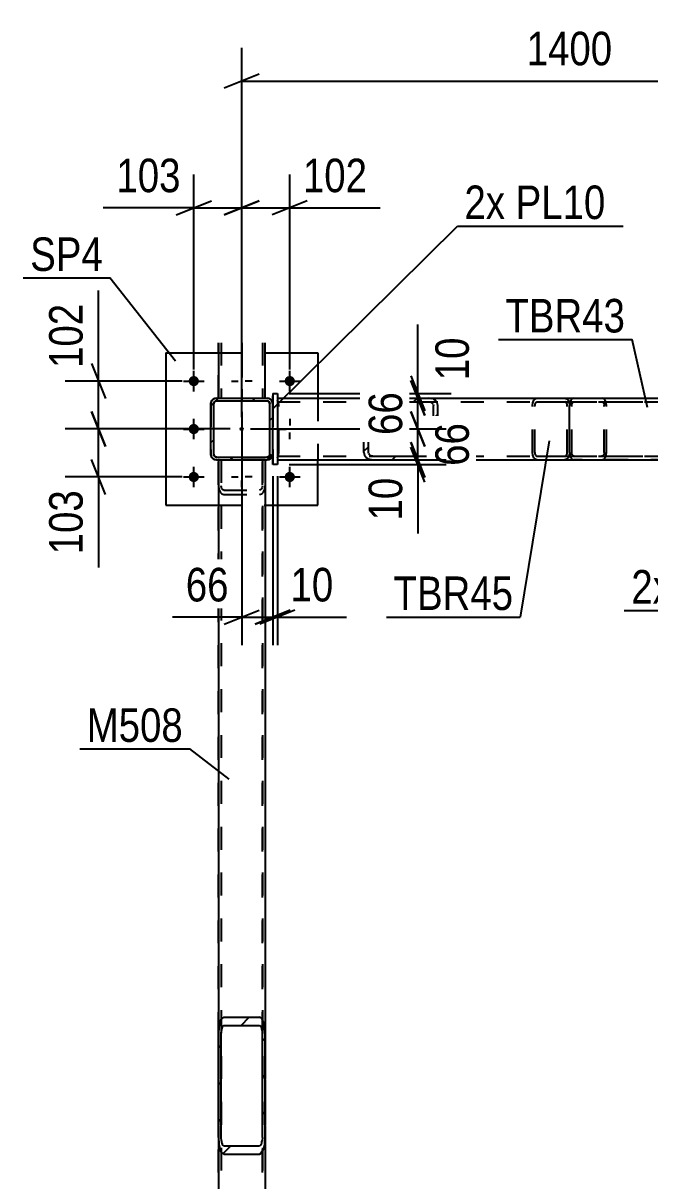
# Model space of a CAD drawing. Header units: millimetres. Extents: x -808 to 381, y -747 to 94.
# Drawn here: x 10.6 to 64.2, y -197.9 to -98.9 of the extents above; entities that cross this region are included whole.
import ezdxf

# ---------------------------------------------------------------- set-up
doc = ezdxf.new("R2010")
doc.units = ezdxf.units.MM
doc.linetypes.add('DXK_LINE_DOT2', pattern=[3.9198, 1.9599, -1.9599])
doc.linetypes.add('DXK_LINE_DOT3', pattern=[5.9187, 2.979, -0.9799, 0.9799, -0.9799])
doc.styles.add('Arial Narrow', font='ARIALN.TTF', dxfattribs={"height": 0.2})

# ---------------------------------------------------------------- blocks, each defined once
blk = doc.blocks.new('Part-232923327-142969 - 102461')
at = {"color": 7, "linetype": 'DXK_LINE_DOT2'}
for p, q in [((27.292, -130.999), (27.292, -126.262)), ((27.532, -126.262), (27.532, -130.999)), ((31.052, -126.262), (31.052, -130.999)), ((31.292, -130.999), (31.292, -126.262)), ((27.292, -130.999), (31.292, -130.999))]:
    blk.add_line(p, q, dxfattribs=at)
at = {"color": 7, "linetype": 'DXK_LINE_DOT3'}
blk.add_line((29.292, -126.262), (29.292, -140.999), dxfattribs=at)
blk = doc.blocks.new('Part-232923327-102624 - 102461')
at = {"linetype": 'Continuous'}
h = blk.add_hatch(dxfattribs=at)
h.set_pattern_fill('', scale=0.7, style=0, pattern_type=0)
h.set_pattern_definition([(45, (31.4523, -136.2789), (-1.57154, 1.57154), [])])
h.paths.add_polyline_path([(27.132, -136.279), (31.452, -136.279), (31.636, -136.242), (31.792, -136.138), (31.896, -135.983), (31.932, -135.799), (31.932, -131.479), (31.896, -131.295), (31.792, -131.139), (31.636, -131.035), (31.452, -130.999), (27.132, -130.999), (26.949, -131.035), (26.793, -131.139), (26.689, -131.295), (26.652, -131.479), (26.652, -135.799), (26.689, -135.983), (26.793, -136.138), (26.949, -136.242)])
h.paths.add_polyline_path([(26.911, -135.891), (26.892, -135.799), (26.892, -131.479), (26.911, -131.387), (26.963, -131.309), (27.04, -131.257), (27.132, -131.239), (31.452, -131.239), (31.544, -131.257), (31.622, -131.309), (31.674, -131.387), (31.692, -131.479), (31.692, -135.799), (31.674, -135.891), (31.622, -135.969), (31.544, -136.021), (31.452, -136.039), (27.132, -136.039), (27.04, -136.021), (26.963, -135.969)])
blk.add_hatch(color=30, dxfattribs=at).paths.add_polyline_path([(29.292, -133.739, -1), (29.292, -133.539, -1)])
at = {"color": 7, "linetype": 'DXK_LINE_DOT2'}
for p, q in [((26.652, -131.479), (26.689, -131.295)), ((26.652, -131.479), (26.652, -135.799)), ((26.911, -131.387), (26.892, -131.479)), ((26.892, -135.799), (26.892, -131.479)), ((26.963, -131.309), (26.911, -131.387)), ((26.949, -131.035), (27.132, -130.999)), ((27.04, -131.257), (26.963, -131.309)), ((27.132, -131.239), (27.04, -131.257)), ((27.132, -130.999), (31.452, -130.999)), ((27.132, -131.239), (31.452, -131.239)), ((31.452, -130.999), (31.636, -131.035)), ((31.544, -131.257), (31.452, -131.239)), ((31.622, -131.309), (31.544, -131.257)), ((31.674, -131.387), (31.622, -131.309)), ((31.692, -131.479), (31.674, -131.387)), ((31.692, -135.799), (31.692, -131.479)), ((31.896, -131.295), (31.932, -131.479)), ((31.932, -131.479), (31.932, -135.799)), ((26.689, -135.983), (26.652, -135.799)), ((26.892, -135.799), (26.911, -135.891)), ((26.911, -135.891), (26.963, -135.969)), ((27.132, -136.279), (26.949, -136.242)), ((26.963, -135.969), (27.04, -136.021)), ((27.04, -136.021), (27.132, -136.039)), ((27.132, -136.039), (31.452, -136.039)), ((27.132, -136.279), (31.452, -136.279)), ((31.452, -136.039), (31.544, -136.021)), ((31.636, -136.242), (31.452, -136.279)), ((31.544, -136.021), (31.622, -135.969)), ((31.622, -135.969), (31.674, -135.891)), ((31.674, -135.891), (31.692, -135.799)), ((31.932, -135.799), (31.896, -135.983))]:
    blk.add_line(p, q, dxfattribs=at)
at = {"color": 2, "linetype": 'Continuous'}
for p, q in [((26.689, -131.295), (26.652, -131.479)), ((26.652, -131.479), (26.652, -131.479)), ((26.652, -135.799), (26.652, -131.479)), ((26.892, -131.479), (26.911, -131.387)), ((26.892, -131.479), (26.892, -131.479)), ((26.892, -135.799), (26.892, -131.479)), ((26.911, -131.387), (26.963, -131.309)), ((27.132, -130.999), (26.949, -131.035)), ((26.963, -131.309), (27.04, -131.257)), ((27.04, -131.257), (27.132, -131.239)), ((27.132, -130.999), (27.132, -130.999)), ((27.132, -130.999), (31.452, -130.999)), ((27.132, -131.239), (27.132, -131.239)), ((27.132, -131.239), (31.452, -131.239)), ((31.452, -130.999), (31.452, -130.999)), ((31.636, -131.035), (31.452, -130.999)), ((31.452, -131.239), (31.452, -131.239)), ((31.452, -131.239), (31.544, -131.257)), ((31.544, -131.257), (31.622, -131.309)), ((31.622, -131.309), (31.674, -131.387)), ((31.674, -131.387), (31.692, -131.479)), ((31.692, -131.479), (31.692, -131.479)), ((31.692, -135.799), (31.692, -131.479)), ((31.932, -131.479), (31.896, -131.295)), ((31.932, -131.479), (31.932, -131.479)), ((31.932, -135.799), (31.932, -131.479)), ((26.652, -135.799), (26.652, -135.799)), ((26.652, -135.799), (26.689, -135.983)), ((26.892, -135.799), (26.892, -135.799)), ((26.911, -135.891), (26.892, -135.799)), ((26.963, -135.969), (26.911, -135.891)), ((26.949, -136.242), (27.132, -136.279)), ((27.04, -136.021), (26.963, -135.969)), ((27.132, -136.039), (27.04, -136.021)), ((27.132, -136.039), (27.132, -136.039)), ((27.132, -136.039), (31.452, -136.039)), ((27.132, -136.279), (27.132, -136.279)), ((27.132, -136.279), (31.452, -136.279)), ((31.544, -136.021), (31.452, -136.039)), ((31.452, -136.039), (31.452, -136.039)), ((31.452, -136.279), (31.636, -136.242)), ((31.452, -136.279), (31.452, -136.279)), ((31.622, -135.969), (31.544, -136.021)), ((31.674, -135.891), (31.622, -135.969)), ((31.692, -135.799), (31.674, -135.891)), ((31.692, -135.799), (31.692, -135.799)), ((31.896, -135.983), (31.932, -135.799)), ((31.932, -135.799), (31.932, -135.799))]:
    blk.add_line(p, q, dxfattribs=at)
at = {"color": 30, "linetype": 'DXK_LINE_DOT3'}
blk.add_line((29.292, -133.639), (29.292, -133.639), dxfattribs=at)
at = {"color": 30, "linetype": 'Continuous'}
blk.add_circle((29.292, -133.639), 0.1, dxfattribs=at)
at = {"color": 7, "linetype": 'DXK_LINE_DOT2'}
for centre, start, end in [((27.132, -131.479), 112.5, 157.5), ((31.452, -131.479), 22.5, 67.5), ((27.132, -135.799), 202.5, 247.5), ((31.452, -135.799), 292.5, 337.5)]:
    blk.add_arc(centre, 0.48, start, end, dxfattribs=at)
at = {"color": 2, "linetype": 'Continuous'}
for centre, start, end in [((27.132, -131.479), 112.5, 157.5), ((31.452, -131.479), 22.5, 67.5), ((27.132, -135.799), 202.5, 247.5), ((31.452, -135.799), 292.5, 337.5)]:
    blk.add_arc(centre, 0.48, start, end, dxfattribs=at)
blk = doc.blocks.new('Part-232923327-102480 - 102461')
at = {"linetype": 'Continuous'}
h = blk.add_hatch(dxfattribs=at)
h.set_pattern_fill('', scale=0.7, style=0, pattern_type=0)
h.set_pattern_definition([(45, (45.2778, -136.276), (-1.57154, 1.57154), [])])
h.paths.add_polyline_path([(40.49, -136.276), (45.278, -136.276), (45.571, -136.227), (45.819, -136.089), (45.986, -135.881), (46.044, -135.636), (46.044, -131.636), (45.986, -131.391), (45.819, -131.183), (45.571, -131.045), (45.278, -130.996), (40.49, -130.996), (40.197, -131.045), (39.948, -131.183), (39.782, -131.391), (39.724, -131.636), (39.724, -135.636), (39.782, -135.881), (39.948, -136.089), (40.197, -136.227)])
h.paths.add_polyline_path([(40.136, -135.758), (40.107, -135.636), (40.107, -131.636), (40.136, -131.514), (40.219, -131.41), (40.343, -131.34), (40.49, -131.316), (45.278, -131.316), (45.424, -131.34), (45.549, -131.41), (45.632, -131.514), (45.661, -131.636), (45.661, -135.636), (45.632, -135.758), (45.549, -135.862), (45.424, -135.932), (45.278, -135.956), (40.49, -135.956), (40.343, -135.932), (40.219, -135.862)])
at = {"color": 2, "linetype": 'Continuous'}
for p, q in [((32.332, -130.996), (40.49, -130.996)), ((39.782, -131.391), (39.724, -131.636)), ((40.107, -131.636), (40.136, -131.514)), ((40.49, -130.996), (40.197, -131.045)), ((40.343, -131.34), (40.49, -131.316)), ((40.49, -130.996), (45.278, -130.996)), ((40.49, -131.316), (45.278, -131.316)), ((45.571, -131.045), (45.278, -130.996)), ((45.278, -131.316), (45.424, -131.34)), ((45.632, -131.514), (45.661, -131.636)), ((46.044, -131.636), (45.986, -131.391)), ((39.724, -135.636), (39.724, -131.636)), ((40.107, -135.636), (40.107, -131.636)), ((45.661, -135.636), (45.661, -131.636)), ((46.044, -135.636), (46.044, -131.636)), ((32.332, -136.276), (40.49, -136.276)), ((39.724, -135.636), (39.782, -135.881)), ((40.136, -135.758), (40.107, -135.636)), ((40.197, -136.227), (40.49, -136.276)), ((40.49, -135.956), (40.343, -135.932)), ((40.49, -135.956), (45.278, -135.956)), ((40.49, -136.276), (45.278, -136.276)), ((45.424, -135.932), (45.278, -135.956)), ((45.278, -136.276), (45.571, -136.227)), ((45.661, -135.636), (45.632, -135.758)), ((45.986, -135.881), (46.044, -135.636))]:
    blk.add_line(p, q, dxfattribs=at)
at = {"color": 7, "linetype": 'DXK_LINE_DOT2'}
for p, q in [((32.332, -130.996), (32.332, -136.276)), ((32.332, -131.316), (45.278, -131.316)), ((40.49, -130.996), (45.278, -130.996)), ((32.332, -135.956), (45.278, -135.956)), ((40.49, -136.276), (45.278, -136.276))]:
    blk.add_line(p, q, dxfattribs=at)
at = {"color": 2, "linetype": 'Continuous'}
for centre, radius, start, end in [((40.414, -131.726), 0.716, 107.70119, 152.05372), ((40.452, -131.681), 0.358, 107.70119, 152.05372), ((45.316, -131.681), 0.358, 27.94627, 72.29881), ((45.353, -131.726), 0.716, 27.94627, 72.29881), ((40.414, -135.546), 0.716, 207.94627, 252.29881), ((40.452, -135.591), 0.358, 207.94627, 252.29881), ((45.316, -135.591), 0.358, 287.70119, 332.05372), ((45.353, -135.546), 0.716, 287.70119, 332.05372)]:
    blk.add_arc(centre, radius, start, end, dxfattribs=at)
blk = doc.blocks.new('Part-232923327-102482 - 102461')
at = {"color": 7, "linetype": 'DXK_LINE_DOT2'}
for p, q in [((32.332, -130.996), (56.908, -130.996)), ((32.332, -130.996), (32.332, -136.276)), ((32.332, -131.316), (81.891, -131.316)), ((69.305, -130.996), (81.891, -130.996)), ((81.891, -130.996), (81.891, -136.276)), ((32.332, -135.956), (81.891, -135.956)), ((32.332, -136.276), (56.908, -136.276)), ((69.305, -136.276), (81.891, -136.276))]:
    blk.add_line(p, q, dxfattribs=at)
at = {"color": 2, "linetype": 'Continuous'}
for p, q in [((56.908, -130.996), (69.305, -130.996)), ((56.908, -136.276), (69.305, -136.276))]:
    blk.add_line(p, q, dxfattribs=at)
blk = doc.blocks.new('Part-232923327-102483 - 102461')
at = {"color": 7, "linetype": 'DXK_LINE_DOT2'}
for p, q in [((32.332, -130.996), (32.332, -136.276)), ((32.332, -130.996), (45.278, -130.996)), ((32.339, -131.183), (32.332, -131.175)), ((32.332, -131.316), (56.908, -131.316)), ((32.422, -131.391), (32.339, -131.183)), ((32.452, -131.636), (32.422, -131.391)), ((54.132, -131.636), (54.161, -131.391)), ((54.161, -131.391), (54.244, -131.183)), ((54.244, -131.183), (54.368, -131.045)), ((54.338, -131.513), (54.323, -131.636)), ((54.379, -131.41), (54.338, -131.513)), ((54.368, -131.045), (54.515, -130.996)), ((54.379, -131.41), (54.396, -131.391)), ((54.396, -131.391), (54.441, -131.34)), ((54.441, -131.34), (54.515, -131.316)), ((54.515, -130.996), (56.908, -130.996)), ((54.515, -131.316), (56.908, -131.316)), ((56.982, -131.34), (56.908, -131.316)), ((57.044, -131.41), (56.982, -131.34)), ((57.085, -131.513), (57.044, -131.41)), ((57.1, -131.636), (57.085, -131.513)), ((32.452, -135.636), (32.452, -131.636)), ((54.132, -135.636), (54.132, -131.636)), ((54.323, -135.636), (54.323, -131.636)), ((57.1, -135.636), (57.1, -131.636)), ((32.332, -135.956), (56.908, -135.956)), ((32.332, -136.096), (32.339, -136.088)), ((32.332, -136.276), (45.278, -136.276)), ((32.339, -136.088), (32.422, -135.881)), ((32.422, -135.881), (32.452, -135.636)), ((54.161, -135.881), (54.132, -135.636)), ((54.244, -136.088), (54.161, -135.881)), ((54.368, -136.227), (54.244, -136.088)), ((54.323, -135.636), (54.338, -135.758)), ((54.338, -135.758), (54.379, -135.862)), ((54.515, -136.276), (54.368, -136.227)), ((54.379, -135.862), (54.441, -135.932)), ((54.441, -135.932), (54.515, -135.956)), ((54.515, -135.956), (56.908, -135.956)), ((54.515, -136.276), (56.908, -136.276)), ((56.908, -135.956), (56.982, -135.932)), ((56.982, -135.932), (57.044, -135.862)), ((57.044, -135.862), (57.085, -135.758)), ((57.085, -135.758), (57.1, -135.636))]:
    blk.add_line(p, q, dxfattribs=at)
at = {"color": 2, "linetype": 'Continuous'}
for p, q in [((45.278, -130.996), (56.908, -130.996)), ((56.908, -130.996), (57.055, -131.045)), ((57.055, -131.045), (57.179, -131.183)), ((57.179, -131.183), (57.262, -131.391)), ((57.262, -131.391), (57.291, -131.636)), ((57.291, -135.636), (57.291, -131.636)), ((45.278, -136.276), (56.908, -136.276)), ((57.055, -136.227), (56.908, -136.276)), ((57.179, -136.088), (57.055, -136.227)), ((57.262, -135.881), (57.179, -136.088)), ((57.291, -135.636), (57.262, -135.881))]:
    blk.add_line(p, q, dxfattribs=at)
blk = doc.blocks.new('Part-232923327-102523 - 102461')
at = {"linetype": 'Continuous'}
h = blk.add_hatch(dxfattribs=at)
h.set_pattern_fill('', scale=0.7, style=0, pattern_type=0)
h.set_pattern_definition([(45, (30.8123, -195.6151), (-1.57154, 1.57154), [])])
h.paths.add_polyline_path([(27.772, -195.615), (30.812, -195.615), (30.996, -195.508), (31.152, -195.204), (31.256, -194.749), (31.292, -194.212), (31.292, -185.323), (31.256, -184.786), (31.152, -184.331), (30.996, -184.027), (30.812, -183.92), (27.772, -183.92), (27.589, -184.027), (27.433, -184.331), (27.329, -184.786), (27.292, -185.323), (27.292, -194.212), (27.329, -194.749), (27.433, -195.204), (27.589, -195.508)])
h.paths.add_polyline_path([(27.603, -194.708), (27.551, -194.48), (27.532, -194.212), (27.532, -185.323), (27.551, -185.055), (27.603, -184.827), (27.68, -184.675), (27.772, -184.622), (30.812, -184.622), (30.904, -184.675), (30.982, -184.827), (31.034, -185.055), (31.052, -185.323), (31.052, -194.212), (31.034, -194.48), (30.982, -194.708), (30.904, -194.86), (30.812, -194.913), (27.772, -194.913), (27.68, -194.86)])
at = {"color": 2, "linetype": 'Continuous'}
for p, q in [((27.292, -136.279), (27.292, -185.323)), ((31.292, -136.279), (31.292, -185.323)), ((27.772, -183.92), (27.589, -184.027)), ((27.772, -183.92), (30.812, -183.92)), ((30.996, -184.027), (30.812, -183.92)), ((27.329, -184.786), (27.292, -185.323)), ((27.532, -185.323), (27.551, -185.055)), ((27.68, -184.675), (27.772, -184.622)), ((27.772, -184.622), (30.812, -184.622)), ((30.812, -184.622), (30.904, -184.675)), ((31.034, -185.055), (31.052, -185.323)), ((31.292, -185.323), (31.256, -184.786)), ((27.292, -194.212), (27.292, -185.323)), ((27.532, -194.212), (27.532, -185.323)), ((31.052, -194.212), (31.052, -185.323)), ((31.292, -194.212), (31.292, -185.323)), ((27.292, -194.212), (27.329, -194.749)), ((27.551, -194.48), (27.532, -194.212)), ((27.772, -194.913), (27.68, -194.86)), ((27.772, -194.913), (30.812, -194.913)), ((30.904, -194.86), (30.812, -194.913)), ((31.052, -194.212), (31.034, -194.48)), ((31.256, -194.749), (31.292, -194.212)), ((27.589, -195.508), (27.772, -195.615)), ((27.772, -195.615), (30.812, -195.615)), ((30.812, -195.615), (30.996, -195.508))]:
    blk.add_line(p, q, dxfattribs=at)
at = {"color": 7, "linetype": 'DXK_LINE_DOT2'}
for p, q in [((31.292, -136.279), (27.292, -136.279)), ((27.532, -136.279), (27.532, -194.212)), ((31.052, -136.279), (31.052, -194.212)), ((27.292, -185.323), (27.292, -194.212)), ((31.292, -185.323), (31.292, -194.212))]:
    blk.add_line(p, q, dxfattribs=at)
at = {"color": 2, "linetype": 'Continuous'}
for centre, radius, start, end in [((28.956, -184.919), 1.632, 146.88453, 175.35202), ((29.629, -184.919), 1.632, 4.64799, 33.11546), ((28.364, -185.121), 0.816, 146.88453, 175.35202), ((30.221, -185.121), 0.816, 4.64799, 33.11546), ((28.956, -194.616), 1.632, 184.64799, 213.11546), ((28.364, -194.414), 0.816, 184.64799, 213.11546), ((30.221, -194.414), 0.816, 326.88453, 355.35202), ((29.629, -194.616), 1.632, 326.88453, 355.35202)]:
    blk.add_arc(centre, radius, start, end, dxfattribs=at)
blk = doc.blocks.new('Part-232923327-142973 - 102461')
at = {"color": 7, "linetype": 'DXK_LINE_DOT2'}
for p, q in [((27.292, -130.999), (27.292, -126.262)), ((27.532, -126.262), (27.532, -130.999)), ((31.052, -126.262), (31.052, -130.999)), ((31.292, -130.999), (31.292, -126.262)), ((27.292, -130.999), (31.292, -130.999))]:
    blk.add_line(p, q, dxfattribs=at)
at = {"color": 7, "linetype": 'DXK_LINE_DOT3'}
blk.add_line((29.292, -126.262), (29.292, -140.999), dxfattribs=at)
blk = doc.blocks.new('Part-232923327-102524 - 102461')
at = {"color": 7, "linetype": 'DXK_LINE_DOT2'}
for p, q in [((27.292, -255.995), (27.292, -136.279)), ((27.292, -136.279), (31.292, -136.279)), ((27.532, -136.279), (27.532, -255.995)), ((31.052, -255.995), (31.052, -136.279)), ((31.292, -136.279), (31.292, -255.995))]:
    blk.add_line(p, q, dxfattribs=at)
blk = doc.blocks.new('Part-232923327-102531 - 102461')
at = {"color": 7, "linetype": 'DXK_LINE_DOT2'}
for p, q in [((27.292, -136.279), (31.292, -136.279)), ((27.292, -136.279), (27.292, -194.212)), ((27.532, -136.279), (27.532, -255.995)), ((31.052, -136.279), (31.052, -255.995)), ((31.292, -136.279), (31.292, -194.212)), ((27.292, -138.501), (27.329, -138.786)), ((27.551, -138.643), (27.532, -138.501)), ((31.052, -138.501), (31.034, -138.643)), ((31.256, -138.786), (31.292, -138.501)), ((27.329, -138.786), (27.433, -139.027)), ((27.433, -139.027), (27.589, -139.189)), ((27.603, -138.764), (27.551, -138.643)), ((27.589, -139.189), (27.772, -139.245)), ((27.68, -138.845), (27.603, -138.764)), ((27.772, -138.873), (27.68, -138.845)), ((27.772, -138.873), (30.812, -138.873)), ((27.772, -139.245), (30.812, -139.245)), ((30.904, -138.845), (30.812, -138.873)), ((30.812, -139.245), (30.996, -139.189)), ((30.982, -138.764), (30.904, -138.845)), ((31.034, -138.643), (30.982, -138.764)), ((30.996, -139.189), (31.152, -139.027)), ((31.152, -139.027), (31.256, -138.786))]:
    blk.add_line(p, q, dxfattribs=at)
at = {"color": 2, "linetype": 'Continuous'}
for p, q in [((27.292, -194.212), (27.292, -255.995)), ((31.292, -194.212), (31.292, -255.995))]:
    blk.add_line(p, q, dxfattribs=at)
blk = doc.blocks.new('Part-232923327-102535 - 102461')
at = {"color": 2, "linetype": 'Continuous'}
for p, q in [((22.792, -127.139), (27.292, -127.139)), ((22.792, -127.139), (22.792, -140.139)), ((31.292, -127.139), (35.792, -127.139)), ((35.792, -127.139), (35.792, -130.996)), ((35.792, -140.139), (35.792, -136.276)), ((22.792, -140.139), (27.292, -140.139)), ((31.292, -140.139), (35.792, -140.139))]:
    blk.add_line(p, q, dxfattribs=at)
at = {"color": 7, "linetype": 'DXK_LINE_DOT2'}
for p, q in [((27.292, -127.139), (31.292, -127.139)), ((35.792, -130.996), (35.792, -136.276)), ((27.292, -140.139), (31.292, -140.139))]:
    blk.add_line(p, q, dxfattribs=at)
blk = doc.blocks.new('Part-232923327-102541 - 102461')
at = {"color": 7, "linetype": 'DXK_LINE_DOT2'}
for p, q in [((57.321, -131.391), (57.291, -131.636)), ((57.404, -131.183), (57.321, -131.391)), ((57.528, -131.045), (57.404, -131.183)), ((57.483, -131.636), (57.498, -131.513)), ((57.498, -131.513), (57.539, -131.41)), ((57.674, -130.996), (57.528, -131.045)), ((57.539, -131.41), (57.601, -131.34)), ((57.601, -131.34), (57.674, -131.316)), ((57.674, -130.996), (60.068, -130.996)), ((57.674, -130.996), (81.891, -130.996)), ((57.674, -131.316), (60.068, -131.316)), ((57.674, -131.316), (81.891, -131.316)), ((60.215, -131.045), (60.068, -130.996)), ((60.068, -131.316), (60.142, -131.34)), ((60.142, -131.34), (60.204, -131.41)), ((60.204, -131.41), (60.245, -131.513)), ((60.339, -131.183), (60.215, -131.045)), ((60.245, -131.513), (60.26, -131.636)), ((60.422, -131.391), (60.339, -131.183)), ((60.451, -131.636), (60.422, -131.391)), ((81.891, -130.996), (81.891, -136.276)), ((57.291, -135.636), (57.291, -131.636)), ((57.483, -135.636), (57.483, -131.636)), ((60.26, -135.636), (60.26, -131.636)), ((60.451, -135.636), (60.451, -131.636)), ((57.291, -135.636), (57.321, -135.881)), ((57.321, -135.881), (57.404, -136.088)), ((57.404, -136.088), (57.528, -136.227)), ((57.498, -135.758), (57.483, -135.636)), ((57.539, -135.862), (57.498, -135.758)), ((57.528, -136.227), (57.674, -136.276)), ((57.601, -135.932), (57.539, -135.862)), ((57.674, -135.956), (57.601, -135.932)), ((57.674, -135.956), (60.068, -135.956)), ((57.674, -135.956), (81.891, -135.956)), ((57.674, -136.276), (60.068, -136.276)), ((81.891, -136.276), (57.674, -136.276)), ((60.142, -135.932), (60.068, -135.956)), ((60.068, -136.276), (60.215, -136.227)), ((60.204, -135.862), (60.142, -135.932)), ((60.245, -135.758), (60.204, -135.862)), ((60.215, -136.227), (60.339, -136.088)), ((60.26, -135.636), (60.245, -135.758)), ((60.339, -136.088), (60.422, -135.881)), ((60.422, -135.881), (60.451, -135.636))]:
    blk.add_line(p, q, dxfattribs=at)
blk = doc.blocks.new('Part-232923327-102563 - 102461')
at = {"color": 7, "linetype": 'DXK_LINE_DOT2'}
for p, q in [((31.932, -130.596), (32.332, -130.596)), ((31.932, -136.676), (31.932, -130.596)), ((32.332, -130.596), (32.332, -136.676)), ((32.332, -136.676), (31.932, -136.676))]:
    blk.add_line(p, q, dxfattribs=at)
blk = doc.blocks.new('Part-232923327-102564 - 102461')
at = {"color": 2, "linetype": 'Continuous'}
for p, q in [((31.932, -130.596), (32.332, -130.596)), ((31.932, -130.596), (31.932, -131.479)), ((32.332, -130.596), (32.332, -136.676)), ((31.932, -135.799), (31.932, -136.676)), ((32.332, -136.676), (31.932, -136.676))]:
    blk.add_line(p, q, dxfattribs=at)
at = {"color": 7, "linetype": 'DXK_LINE_DOT2'}
blk.add_line((31.932, -131.479), (31.932, -135.799), dxfattribs=at)
blk = doc.blocks.new('Bolt-232923327-102696 - 102461')
at = {"linetype": 'Continuous'}
for points in [[(25.192, -129.099, -1), (25.192, -129.979, -1)], [(33.392, -129.099, -1), (33.392, -129.979, -1)], [(25.192, -133.199, -1), (25.192, -134.079, -1)], [(25.192, -137.299, -1), (25.192, -138.179, -1)], [(33.392, -137.299, -1), (33.392, -138.179, -1)]]:
    blk.add_hatch(color=1, dxfattribs=at).paths.add_polyline_path(points)
at = {"color": 1, "linetype": 'Continuous'}
for p, q in [((24.312, -129.539), (26.072, -129.539)), ((25.192, -130.419), (25.192, -128.659)), ((28.412, -129.539), (28.998, -129.539)), ((29.292, -128.659), (29.292, -129.245)), ((30.172, -129.539), (29.586, -129.539)), ((32.512, -129.539), (34.272, -129.539)), ((33.392, -130.419), (33.392, -128.659)), ((29.292, -130.419), (29.292, -129.833)), ((25.192, -134.519), (25.192, -132.759)), ((33.392, -132.759), (33.392, -133.345)), ((24.312, -133.639), (26.072, -133.639)), ((32.512, -133.639), (33.098, -133.639)), ((33.392, -134.519), (33.392, -133.933)), ((34.272, -133.639), (33.686, -133.639)), ((25.192, -138.619), (25.192, -136.859)), ((29.292, -136.859), (29.292, -137.445)), ((33.392, -138.619), (33.392, -136.859)), ((24.312, -137.739), (26.072, -137.739)), ((28.412, -137.739), (28.998, -137.739)), ((29.292, -138.619), (29.292, -138.033)), ((30.172, -137.739), (29.586, -137.739)), ((32.512, -137.739), (34.272, -137.739))]:
    blk.add_line(p, q, dxfattribs=at)
blk = doc.blocks.new('Part-232923327-142966 - 102461')
at = {"color": 7, "linetype": 'DXK_LINE_DOT2'}
for p, q in [((27.292, -130.999), (27.292, -126.262)), ((27.532, -126.262), (27.532, -130.999)), ((31.052, -126.262), (31.052, -130.999)), ((31.292, -130.999), (31.292, -126.262)), ((27.292, -130.999), (31.292, -130.999))]:
    blk.add_line(p, q, dxfattribs=at)
at = {"color": 7, "linetype": 'DXK_LINE_DOT3'}
blk.add_line((29.292, -126.262), (29.292, -140.999), dxfattribs=at)
blk = doc.blocks.new('Part-232923327-142977 - 102461')
at = {"color": 2, "linetype": 'Continuous'}
for p, q in [((27.292, -126.262), (27.292, -130.999)), ((31.292, -130.999), (31.292, -126.262))]:
    blk.add_line(p, q, dxfattribs=at)
at = {"color": 7, "linetype": 'DXK_LINE_DOT2'}
for p, q in [((27.532, -126.262), (27.532, -130.999)), ((31.052, -126.262), (31.052, -130.999)), ((27.292, -130.999), (31.292, -130.999))]:
    blk.add_line(p, q, dxfattribs=at)
at = {"color": 7, "linetype": 'DXK_LINE_DOT3'}
blk.add_line((29.292, -126.262), (29.292, -140.999), dxfattribs=at)
blk = doc.blocks.new('StraightDimension-232923327-147482 - 102461')
at = {"color": 7, "linetype": 'Continuous'}
for p, q in [((29.292, -132.636), (29.292, -111.893)), ((33.392, -128.539), (33.392, -111.893)), ((27.792, -115.343), (30.792, -114.143)), ((29.292, -114.743), (33.392, -114.743)), ((34.892, -114.143), (31.892, -115.343)), ((33.392, -114.743), (41.127, -114.743)), ((33.392, -114.743), (41.127, -114.743))]:
    blk.add_line(p, q, dxfattribs=at)
at = {"color": 0}
blk.add_wipeout([(40.602, -113.993), (40.602, -109.793), (33.917, -109.793), (33.917, -113.993)], dxfattribs=at)
at = {"color": 3, "style": 'Arial Narrow'}
blk.add_text('102', height=2.8633, dxfattribs=at).set_placement((34.517, -113.393))
blk = doc.blocks.new('StraightDimension-232923327-109268 - 102461')
at = {"color": 7, "linetype": 'Continuous'}
for p, q in [((29.292, -129.999), (29.292, -101.044)), ((85.291, -129.996), (85.291, -101.044)), ((30.792, -103.294), (27.792, -104.494)), ((29.292, -103.894), (85.291, -103.894)), ((83.791, -104.494), (86.791, -103.294))]:
    blk.add_line(p, q, dxfattribs=at)
at = {"color": 0}
blk.add_wipeout([(61.548, -103.144), (61.548, -98.944), (53.036, -98.944), (53.036, -103.144)], dxfattribs=at)
at = {"color": 3, "style": 'Arial Narrow'}
blk.add_text('1400', height=2.8633, dxfattribs=at).set_placement((53.636, -102.544))
blk = doc.blocks.new('StraightDimension-232923327-147424 - 102461')
at = {"color": 7, "linetype": 'Continuous'}
for p, q in [((16.447, -132.136), (17.647, -135.136)), ((28.292, -133.636), (14.197, -133.636)), ((17.047, -137.739), (17.047, -133.636)), ((17.647, -139.239), (16.447, -136.239)), ((24.192, -137.739), (14.197, -137.739)), ((17.047, -137.739), (17.047, -145.473)), ((17.047, -137.739), (17.047, -145.473))]:
    blk.add_line(p, q, dxfattribs=at)
at = {"color": 0}
blk.add_wipeout([(16.297, -138.264), (12.097, -138.264), (12.097, -144.948), (16.297, -144.948)], dxfattribs=at)
at = {"color": 3, "style": 'Arial Narrow'}
blk.add_text('103', height=2.8633, rotation=90.00021, dxfattribs=at).set_placement((15.697, -144.348))
blk = doc.blocks.new('StraightDimension-232923327-147426 - 102461')
at = {"color": 7, "linetype": 'Continuous'}
for p, q in [((17.047, -129.539), (17.047, -121.805)), ((17.047, -129.539), (17.047, -121.805)), ((16.447, -128.039), (17.647, -131.039)), ((24.192, -129.539), (14.197, -129.539)), ((17.047, -133.636), (17.047, -129.539)), ((17.647, -135.136), (16.447, -132.136)), ((28.292, -133.636), (14.197, -133.636))]:
    blk.add_line(p, q, dxfattribs=at)
at = {"color": 0}
blk.add_wipeout([(16.297, -122.33), (12.097, -122.33), (12.097, -129.014), (16.297, -129.014)], dxfattribs=at)
at = {"color": 3, "style": 'Arial Narrow'}
blk.add_text('102', height=2.8633, rotation=90.00021, dxfattribs=at).set_placement((15.697, -128.414))
blk = doc.blocks.new('StraightDimension-232923327-147480 - 102461')
at = {"color": 7, "linetype": 'Continuous'}
for p, q in [((25.192, -128.539), (25.192, -111.893)), ((29.292, -132.636), (29.292, -111.893)), ((25.192, -114.743), (17.458, -114.743)), ((25.192, -114.743), (17.458, -114.743)), ((23.692, -115.343), (26.692, -114.143)), ((25.192, -114.743), (29.292, -114.743)), ((30.792, -114.143), (27.792, -115.343))]:
    blk.add_line(p, q, dxfattribs=at)
at = {"color": 0}
blk.add_wipeout([(24.667, -113.993), (24.667, -109.793), (17.983, -109.793), (17.983, -113.993)], dxfattribs=at)
at = {"color": 3, "style": 'Arial Narrow'}
blk.add_text('103', height=2.8633, dxfattribs=at).set_placement((18.583, -113.393))
blk = doc.blocks.new('StraightDimension-232923327-160964 - 102461')
at = {"color": 7, "linetype": 'Continuous'}
for p, q in [((43.746, -132.136), (44.946, -135.136)), ((30.032, -133.636), (47.196, -133.636)), ((44.346, -136.276), (44.346, -133.636)), ((44.946, -137.776), (43.746, -134.776)), ((33.332, -136.276), (47.196, -136.276))]:
    blk.add_line(p, q, dxfattribs=at)
at = {"color": 0}
blk.add_wipeout([(49.296, -132.528), (45.096, -132.528), (45.096, -137.384), (49.296, -137.384)], dxfattribs=at)
at = {"color": 3, "style": 'Arial Narrow'}
blk.add_text('66', height=2.8633, rotation=90.00021, dxfattribs=at).set_placement((48.696, -136.784))
blk = doc.blocks.new('StraightDimension-232923327-160962 - 102461')
at = {"color": 7, "linetype": 'Continuous'}
for p, q in [((44.346, -130.596), (44.346, -124.69)), ((44.346, -130.596), (44.346, -124.69)), ((43.746, -129.096), (44.946, -132.096)), ((44.946, -132.496), (43.746, -129.496)), ((33.332, -130.596), (47.196, -130.596)), ((44.346, -130.996), (44.346, -130.596)), ((33.332, -130.996), (47.196, -130.996))]:
    blk.add_line(p, q, dxfattribs=at)
at = {"color": 0}
blk.add_wipeout([(49.296, -125.215), (45.096, -125.215), (45.096, -130.071), (49.296, -130.071)], dxfattribs=at)
at = {"color": 3, "style": 'Arial Narrow'}
blk.add_text('10', height=2.8633, rotation=90.00021, dxfattribs=at).set_placement((48.696, -129.471))
blk = doc.blocks.new('StraightDimension-232923327-160963 - 102461')
at = {"color": 7, "linetype": 'Continuous'}
for p, q in [((43.746, -129.496), (44.946, -132.496)), ((33.332, -130.996), (46.746, -130.996)), ((44.346, -133.636), (44.346, -130.996)), ((44.946, -135.136), (43.746, -132.136)), ((30.032, -133.636), (46.746, -133.636))]:
    blk.add_line(p, q, dxfattribs=at)
at = {"color": 0}
blk.add_wipeout([(43.596, -129.888), (39.396, -129.888), (39.396, -134.744), (43.596, -134.744)], dxfattribs=at)
at = {"color": 3, "style": 'Arial Narrow'}
blk.add_text('66', height=2.8633, rotation=90.00021, dxfattribs=at).set_placement((42.996, -134.144))
blk = doc.blocks.new('StraightDimension-232923327-160965 - 102461')
at = {"color": 7, "linetype": 'Continuous'}
for p, q in [((43.746, -134.776), (44.946, -137.776)), ((44.946, -138.176), (43.746, -135.176)), ((33.332, -136.276), (46.746, -136.276)), ((44.346, -136.676), (44.346, -136.276)), ((33.332, -136.676), (46.746, -136.676)), ((44.346, -136.676), (44.346, -142.582)), ((44.346, -136.676), (44.346, -142.582))]:
    blk.add_line(p, q, dxfattribs=at)
at = {"color": 0}
blk.add_wipeout([(43.596, -137.201), (39.396, -137.201), (39.396, -142.057), (43.596, -142.057)], dxfattribs=at)
at = {"color": 3, "style": 'Arial Narrow'}
blk.add_text('10', height=2.8633, rotation=90.00021, dxfattribs=at).set_placement((42.996, -141.457))
blk = doc.blocks.new('StraightDimension-232923327-163119 - 102461')
at = {"color": 7, "linetype": 'Continuous'}
for p, q in [((31.932, -137.676), (31.932, -152.125)), ((32.332, -137.676), (32.332, -152.125)), ((30.432, -150.325), (33.432, -149.125)), ((33.832, -149.125), (30.832, -150.325)), ((31.932, -149.725), (32.332, -149.725)), ((32.332, -149.725), (38.239, -149.725)), ((32.332, -149.725), (38.239, -149.725))]:
    blk.add_line(p, q, dxfattribs=at)
at = {"color": 0}
blk.add_wipeout([(37.714, -148.975), (37.714, -144.775), (32.857, -144.775), (32.857, -148.975)], dxfattribs=at)
at = {"color": 3, "style": 'Arial Narrow'}
blk.add_text('10', height=2.8633, dxfattribs=at).set_placement((33.457, -148.375))
blk = doc.blocks.new('StraightDimension-232923327-163120 - 102461')
at = {"color": 7, "linetype": 'Continuous'}
for p, q in [((29.292, -134.639), (29.292, -152.125)), ((31.932, -137.676), (31.932, -152.125)), ((27.792, -150.325), (30.792, -149.125)), ((33.432, -149.125), (30.432, -150.325)), ((29.292, -149.725), (23.386, -149.725)), ((29.292, -149.725), (23.386, -149.725)), ((29.292, -149.725), (31.932, -149.725))]:
    blk.add_line(p, q, dxfattribs=at)
at = {"color": 0}
blk.add_wipeout([(28.767, -148.975), (28.767, -144.775), (23.911, -144.775), (23.911, -148.975)], dxfattribs=at)
at = {"color": 3, "style": 'Arial Narrow'}
blk.add_text('66', height=2.8633, dxfattribs=at).set_placement((24.511, -148.375))
blk = doc.blocks.new('Mark-232923327-104272 - 102461')
at = {"color": 30, "linetype": 'Continuous'}
for p in [(55.568, -134.644), (41.661, -149.709)]:
    blk.add_line(p, (53.088, -149.709), dxfattribs=at)
at = {"color": 0}
blk.add_wipeout([(52.488, -149.109), (52.488, -146.109), (42.261, -146.109), (42.261, -149.109)], dxfattribs=at)
blk.add_wipeout([(52.488, -149.109), (52.488, -146.109), (42.261, -146.109), (42.261, -149.109)], dxfattribs=at)
at = {"color": 3, "style": 'Arial Narrow'}
blk.add_text('TBR45', height=2.8633, dxfattribs=at).set_placement((42.261, -149.109))
blk = doc.blocks.new('Mark-232923327-105256 - 102461')
at = {"color": 30, "linetype": 'Continuous'}
for p in [(10.615, -120.725), (23.635, -127.831)]:
    blk.add_line(p, (18.026, -120.725), dxfattribs=at)
at = {"color": 0}
blk.add_wipeout([(17.426, -120.125), (17.426, -117.125), (11.215, -117.125), (11.215, -120.125)], dxfattribs=at)
blk.add_wipeout([(17.426, -120.125), (17.426, -117.125), (11.215, -117.125), (11.215, -120.125)], dxfattribs=at)
at = {"color": 3, "style": 'Arial Narrow'}
blk.add_text('SP4', height=2.8633, dxfattribs=at).set_placement((11.215, -120.125))
blk = doc.blocks.new('Mark-232923327-107610 - 102461')
at = {"color": 30, "linetype": 'Continuous'}
for p in [(15.444, -160.985), (28.214, -163.564)]:
    blk.add_line(p, (24.867, -160.985), dxfattribs=at)
at = {"color": 0}
blk.add_wipeout([(24.267, -160.385), (24.267, -157.385), (16.044, -157.385), (16.044, -160.385)], dxfattribs=at)
blk.add_wipeout([(24.267, -160.385), (24.267, -157.385), (16.044, -157.385), (16.044, -160.385)], dxfattribs=at)
at = {"color": 3, "style": 'Arial Narrow'}
blk.add_text('M508', height=2.8633, dxfattribs=at).set_placement((16.044, -160.385))
blk = doc.blocks.new('Mark-232923327-108610 - 102461')
at = {"color": 30, "linetype": 'Continuous'}
for p in [(51.22, -125.983), (63.958, -131.804)]:
    blk.add_line(p, (62.647, -125.983), dxfattribs=at)
at = {"color": 0}
blk.add_wipeout([(62.047, -125.383), (62.047, -122.383), (51.82, -122.383), (51.82, -125.383)], dxfattribs=at)
blk.add_wipeout([(62.047, -125.383), (62.047, -122.383), (51.82, -122.383), (51.82, -125.383)], dxfattribs=at)
at = {"color": 3, "style": 'Arial Narrow'}
blk.add_text('TBR43', height=2.8633, dxfattribs=at).set_placement((51.82, -125.383))
blk = doc.blocks.new('MarkSet-232923327-163176 - 102461')
at = {"color": 30, "linetype": 'Continuous'}
for p, q in [((32.024, -131.824), (47.719, -116.289)), ((47.719, -116.289), (61.867, -116.289))]:
    blk.add_line(p, q, dxfattribs=at)
at = {"color": 0}
for points in [[(51.791, -115.689), (51.791, -112.689), (48.319, -112.689), (48.319, -115.689)], [(60.367, -115.689), (60.367, -112.689), (52.691, -112.689), (52.691, -115.689)]]:
    blk.add_wipeout(points, dxfattribs=at)
for points in [[(51.791, -115.689), (51.791, -112.689), (48.319, -112.689), (48.319, -115.689)], [(60.367, -115.689), (60.367, -112.689), (52.691, -112.689), (52.691, -115.689)]]:
    blk.add_wipeout(points, dxfattribs=at)
at = {"color": 3, "style": 'Arial Narrow'}
for s, p in [('2x', (48.319, -115.689)), ('PL10', (52.691, -115.689))]:
    blk.add_text(s, height=2.8633, dxfattribs=at).set_placement(p)
blk = doc.blocks.new('MarkSet-232923327-163205 - 102461')
at = {"color": 30, "linetype": 'Continuous'}
for p in [(82.061, -137.19), (61.977, -149.159)]:
    blk.add_line(p, (74.297, -149.159), dxfattribs=at)
at = {"color": 0}
for points in [[(66.049, -148.559), (66.049, -145.559), (62.577, -145.559), (62.577, -148.559)], [(72.797, -148.559), (72.797, -145.559), (66.949, -145.559), (66.949, -148.559)]]:
    blk.add_wipeout(points, dxfattribs=at)
for points in [[(66.049, -148.559), (66.049, -145.559), (62.577, -145.559), (62.577, -148.559)], [(72.797, -148.559), (72.797, -145.559), (66.949, -145.559), (66.949, -148.559)]]:
    blk.add_wipeout(points, dxfattribs=at)
at = {"color": 3, "style": 'Arial Narrow'}
for s, p in [('2x', (62.577, -148.559)), ('PL9', (66.949, -148.559))]:
    blk.add_text(s, height=2.8633, dxfattribs=at).set_placement(p)

msp = doc.modelspace()

# ---------------------------------------------------------------- block references
for name in ['Part-232923327-142969 - 102461', 'Part-232923327-142973 - 102461', 'Part-232923327-142966 - 102461', 'Part-232923327-142977 - 102461', 'Part-232923327-102535 - 102461', 'Bolt-232923327-102696 - 102461', 'Part-232923327-102563 - 102461', 'Part-232923327-102564 - 102461', 'Part-232923327-102624 - 102461', 'Part-232923327-102480 - 102461', 'Part-232923327-102482 - 102461', 'Part-232923327-102483 - 102461', 'Part-232923327-102541 - 102461', 'Part-232923327-102523 - 102461', 'Part-232923327-102524 - 102461', 'Part-232923327-102531 - 102461', 'MarkSet-232923327-163205 - 102461']:
    msp.add_blockref(name, (0, 0))

# ---------------------------------------------------------------- next in the draw order: block references
for name in ['StraightDimension-232923327-147482 - 102461', 'Mark-232923327-107610 - 102461']:
    msp.add_blockref(name, (0, 0))

# ---------------------------------------------------------------- next in the draw order: block references
for name in ['StraightDimension-232923327-109268 - 102461', 'StraightDimension-232923327-147424 - 102461']:
    msp.add_blockref(name, (0, 0))

# ---------------------------------------------------------------- next in the draw order: block references
for name in ['StraightDimension-232923327-147426 - 102461', 'Mark-232923327-108610 - 102461']:
    msp.add_blockref(name, (0, 0))

# ---------------------------------------------------------------- next in the draw order: block references
msp.add_blockref('StraightDimension-232923327-147480 - 102461', (0, 0))

# ---------------------------------------------------------------- next in the draw order: block references
for name in ['Mark-232923327-105256 - 102461', 'StraightDimension-232923327-160964 - 102461']:
    msp.add_blockref(name, (0, 0))

# ---------------------------------------------------------------- next in the draw order: block references
msp.add_blockref('StraightDimension-232923327-160962 - 102461', (0, 0))

# ---------------------------------------------------------------- next in the draw order: block references
msp.add_blockref('StraightDimension-232923327-160963 - 102461', (0, 0))

# ---------------------------------------------------------------- next in the draw order: block references
for name in ['MarkSet-232923327-163176 - 102461', 'StraightDimension-232923327-160965 - 102461']:
    msp.add_blockref(name, (0, 0))

# ---------------------------------------------------------------- next in the draw order: block references
for name in ['Mark-232923327-104272 - 102461', 'StraightDimension-232923327-163119 - 102461']:
    msp.add_blockref(name, (0, 0))

# ---------------------------------------------------------------- next in the draw order: block references
msp.add_blockref('StraightDimension-232923327-163120 - 102461', (0, 0))

doc.saveas('drawing.dxf')
